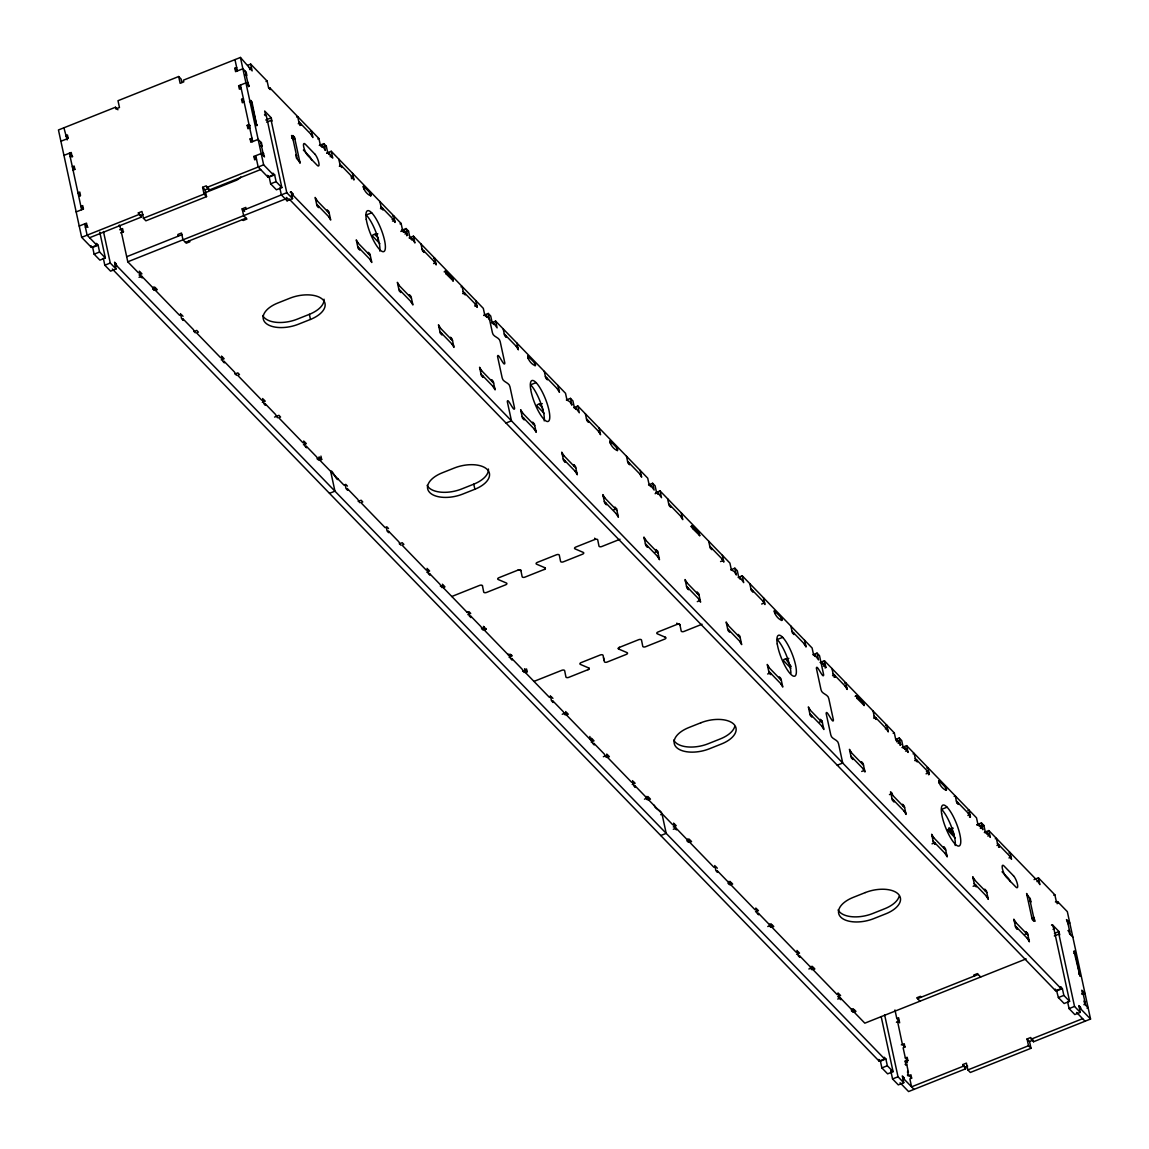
<?xml version="1.0" encoding="UTF-8"?>
<svg xmlns="http://www.w3.org/2000/svg" width="1149" height="1149" viewBox="0 0 1149 1149"><rect width="100%" height="100%" fill="white"/><g stroke="black" fill="none" stroke-linecap="round" stroke-linejoin="round"><path stroke-width="1.5" d="M181.858 82.469L181.125 79.08L178.669 76.538L118.002 100.71L119.467 107.489L115.834 108.94L115.475 107.245L58.455 129.966L81.665 237.34L91.389 247.394L96.846 245.211L96.487 243.516L95.568 243.875M247.782 65.263L250.697 64.114L252.162 70.893L240.428 57.45L183.409 80.171L183.768 81.866L180.134 83.317L178.669 76.538M245.154 75.058L246.891 75.547L246.159 72.143L242.87 68.753L235.588 71.655L234.856 68.265L236.68 67.532M60.897 141.27L68.179 138.368L67.446 134.979L65.622 135.697L68.093 138.239M249.232 67.863L250.152 67.504M249.606 69.558L250.511 69.199M63.942 155.388L71.224 152.487L71.956 155.876L70.146 156.609M241.189 88.444L239.38 89.177L238.647 85.787L245.915 82.886L249.204 86.276L248.299 86.635M71.784 156.982L72.689 156.609L69.414 153.219L81.622 209.736M266.037 81.522L267.128 81.091L268.593 87.87L270.245 89.565L269.871 87.87L268.967 88.243M244.134 102.017L242.31 102.735L241.577 99.345L243.401 98.627M73.076 170.167L74.886 169.449L74.154 166.059L72.344 166.777L74.8 169.334M249.462 101.658L250.827 101.112L252.048 102.39L256.802 125.772L250.812 100.394L252.048 102.39M264.485 114.785L266.223 115.259L281.864 187.603L276.406 189.786L270.647 183.84L269.182 177.061L267.545 175.352L267.904 177.061L273.361 174.878L273.002 173.183L274.64 174.878L276.105 181.657L281.864 187.603M265.318 115.632L266.223 115.259M249.75 128.013L247.925 128.731L247.193 125.342L249.017 124.623L249.936 125.571M265.778 119.999L271.25 117.816L271.983 121.205L271.15 120.358L266.611 122.167M78.692 196.163L80.516 195.445L79.784 192.055L77.96 192.773L80.085 195.962M296.6 117.04L297.692 116.609L299.157 123.388L300.794 125.083L299.889 125.442M261.254 146.555L262.159 146.182L261.426 142.792L258.137 139.402L250.855 142.304L250.123 138.914L251.947 138.182M76.164 211.904L83.446 209.003L82.714 205.614L80.89 206.346L83.36 208.888M298.237 123.747L299.157 123.388M299.516 123.747L300.435 123.388L300.794 125.083M260.521 143.151L261.426 142.792M260.435 145.693L262.159 146.182M291.76 138.311L294.489 137.219L300.104 163.215L298.094 159.826M310.302 131.187L311.393 130.756L312.858 137.535L310.848 134.146M79.224 226.037L86.505 223.136L87.238 226.525L85.414 227.258M256.471 159.093L254.647 159.826L253.915 156.422L261.196 153.535L264.485 156.925L262.934 152.688M262.834 153.894L263.753 153.535M317.828 138.972L318.919 138.541L320.384 145.32L322.036 147.015L321.663 145.32L320.758 145.693M89.593 237.714L141.155 217.175L138.325 212.924L141.959 211.473L143.424 218.253L145.894 220.809L206.547 196.637L205.082 189.858L202.612 187.301L206.26 185.851L209.089 190.102L260.651 169.549M81.665 237.34L138.684 214.619M206.619 187.546L263.638 164.838L273.361 174.878M138.325 212.924L140.781 215.466L143.208 214.504M205.082 189.858L208.716 188.407L209.089 190.102M319.307 145.449L323.86 143.639L326.316 146.182L327.781 152.961L329.433 154.655L329.059 152.961L328.154 153.334M204.881 192.831L236.033 180.422A10.284 8.359 -44.1 0 0 240.773 177.018M143.424 218.253L204.077 194.095L206.547 196.637M322.395 147.388L323.314 147.029L325.325 150.418L323.86 143.639M325.411 146.541L326.316 146.182M119.668 229.743L122.57 228.579L123.316 231.969M120.674 232.874L123.589 231.71M326.89 153.018L331.257 151.28L401.116 223.452L402.581 230.231L404.233 231.926L403.313 232.299M326.876 153.32L327.781 152.961M105.349 257.936L99.59 252.004L98.125 245.211L92.667 247.394L94.132 254.173L99.891 260.119L105.349 257.936L99.762 232.112M269.182 177.061L274.64 174.878M330.165 156.724L331.07 156.365L332.722 158.059L331.257 151.28M94.132 254.173L99.59 252.004M270.647 183.84L276.105 181.657M339.343 166.203L340.248 165.844L341.899 167.539L341.526 165.844L340.621 166.203M242.468 219.631L243.286 220.479L246.934 219.028L243.645 215.639L242.166 208.859L245.814 207.409L246.173 209.104M104.818 265.218L110.275 263.035L116.035 268.981L110.577 271.15L104.818 265.218L103.338 258.324M126.677 256.715L181.887 234.726M242.54 210.554L286.79 192.702L292.55 198.648L287.092 200.816L281.333 194.87L279.853 187.991M290.18 192.228L291.085 191.869L292.722 193.563L293.096 195.258L1061.101 988.614L1055.644 990.783L288.873 198.72M115.302 264.256L116.207 263.897L116.58 265.591L884.586 1058.947L879.129 1061.13L112.358 269.053M291.817 193.922L292.722 193.563M114.756 266.324L116.58 265.591M291.272 195.976L293.096 195.258M121.492 232.701L127.783 261.8L287.48 198.174M185.449 242.353L246.101 218.181M351.034 176.96L351.939 176.601L353.949 179.991L352.484 173.212M351.393 178.655L352.312 178.296M139.015 274.97L141.93 273.821L140.293 272.112L138.469 272.844L127.783 261.8M139.029 277.326L141.758 276.234L152.171 286.991L154.181 290.381L153.449 286.991M152.716 289.131L155.632 287.968L157.269 289.663L155.46 290.395L154.727 287.006M380.448 208.658L381.353 208.299L382.99 209.994L382.631 208.299L381.712 208.658M371.687 212.795L366.229 214.978A21.989 5.774 68.3 0 1 376.14 232.687A21.989 5.774 68.3 0 1 379.816 251.085M392.498 216.098L393.59 215.667L395.055 222.446L393.044 219.057L392.125 219.416M392.498 221.111L393.403 220.752M400.024 223.883L401.116 223.452M401.504 230.36L406.057 228.55L408.513 231.093L409.978 237.872L411.629 239.581L411.256 237.872L410.351 238.245M401.676 230.59L402.581 230.231M400.829 231.452L403.859 230.231L407.522 235.33L406.602 235.689M404.592 232.299L405.511 231.94M407.608 231.452L408.513 231.093M404.965 233.994L405.87 233.635M409.087 237.929L413.453 236.191L483.312 308.363L484.777 315.142L486.429 316.837L486.056 315.142L485.151 315.515M411.988 239.94L412.908 239.581L414.918 242.97L413.453 236.191M193.822 331.587L196.738 330.424L198.375 332.118L196.551 332.851L220.665 357.756L222.489 357.023L224.127 358.732L221.226 359.881M422.818 251.114L423.722 250.755L424.096 252.45L422.444 250.755L420.979 243.976M433.59 258.554L434.681 258.123L436.146 264.902L434.135 261.512M433.59 263.566L434.509 263.207M324.032 299.2A25.379 13.185 -12.2 0 1 309.383 314.323L297.246 319.163A25.379 13.185 -12.2 0 1 262.733 315.53M310.474 319.422L298.352 324.248A25.379 13.185 -12.2 0 1 265.333 322.697A25.379 13.185 -12.2 0 1 277.799 303.02L289.936 298.194A25.379 13.185 -12.2 0 1 322.955 299.745A25.379 13.185 -12.2 0 1 310.474 319.422L309.383 314.323M444.146 271.825L445.51 271.279L452.361 278.36L453.266 280.974L446.056 273.821L445.295 271.135L446.056 273.821M234.913 374.043L237.829 372.879L239.48 374.574L237.656 375.306L261.771 400.211L263.581 399.479L265.232 401.188L262.317 402.337M460.993 286.862L462.085 286.431L463.55 293.21L465.187 294.905L464.828 293.21L463.923 293.57M462.645 293.57L463.55 293.21M474.695 306.022L475.6 305.663L477.252 307.358L475.787 300.578M484.16 315.085L488.253 313.462L490.709 316.004L492.189 322.783L493.826 324.492L493.452 322.783L497.115 327.882L495.65 321.102L491.557 322.725M483.873 315.501L484.777 315.142M486.803 317.21L487.707 316.851L489.718 320.241M274.568 417.073L278.934 415.335L280.571 417.03L278.747 417.762L302.862 442.667L304.686 441.934L306.323 443.643L303.422 444.792M317.11 458.954L320.025 457.79L321.677 459.485L319.853 460.218L319.12 456.828M536.08 382.617L530.623 384.8A21.989 5.774 68.3 0 1 540.533 402.509A21.989 5.774 68.3 0 1 544.224 420.907M329.49 493.352L334.948 491.169L330.797 471.98C331.056 466.81 337.835 483.758 338.079 478.587M506.005 423.019L511.463 420.836L507.312 401.647C507.556 396.477 514.35 413.425 514.594 408.254L509.969 386.825C509.352 382.33 502.788 382.358 502.17 377.863L497.546 356.434C497.79 351.264 504.569 368.211 504.828 363.041L500.188 341.612C499.571 337.117 493.007 337.145 492.404 332.65L488.253 313.462M566.356 399.996L570.45 398.373L572.92 400.915L574.385 407.694L576.022 409.403L575.663 407.708L579.311 412.793L577.846 406.014L573.753 407.636M358.215 501.409L361.131 500.246L362.768 501.941L360.958 502.673L385.059 527.578L386.883 526.845L388.52 528.554M488.426 469.022A25.379 13.185 -12.2 0 1 473.776 484.16L461.639 488.986A25.379 13.185 -12.2 0 1 427.126 485.352M474.882 489.244L462.745 494.07A25.379 13.185 -12.2 0 1 429.726 492.519A25.379 13.185 -12.2 0 1 442.193 472.842L454.329 468.016A25.379 13.185 -12.2 0 1 487.348 469.568A25.379 13.185 -12.2 0 1 474.882 489.244L473.776 484.16M399.321 543.865L402.222 542.701L403.873 544.396L402.049 545.129L426.164 570.033L427.988 569.301L429.625 571.01L426.71 572.159M648.553 484.907L652.646 483.284L655.117 485.826L656.582 492.605L658.219 494.314L657.86 492.619L655.131 493.697M655.95 492.548L660.043 490.925L729.917 563.096L731.382 569.875L734.297 571.584L736.308 574.974L734.843 568.195L730.75 569.818M613.825 509.854L616.553 508.763L618.392 517.237L616.381 513.847M440.412 586.32L443.327 585.157L444.965 586.852L443.155 587.584L442.422 584.195M520.928 570.622A2.025 1.048 -12.2 0 0 518.113 570.062L498.853 577.732A2.025 1.048 -12.2 0 0 498.393 579.599L506.206 582.931A2.025 1.048 -12.2 0 1 505.718 584.798L486.501 592.453A2.025 1.048 -12.2 0 1 483.672 591.893L482.479 585.933M620.015 539.254L601.774 546.522A2.025 1.048 -12.2 0 1 598.959 545.962L597.753 540.001A2.025 1.048 -12.2 0 0 594.967 539.441L575.706 547.096A2.025 1.048 -12.2 0 0 575.247 548.963L583.06 552.31A2.025 1.048 -12.2 0 1 582.572 554.177L563.355 561.832A2.025 1.048 -12.2 0 1 560.554 561.272L559.333 555.312A2.025 1.048 -12.2 0 0 556.533 554.752L537.287 562.407A2.025 1.048 -12.2 0 0 536.813 564.288L544.64 567.62A2.025 1.048 -12.2 0 1 544.166 569.487L524.921 577.143A2.025 1.048 -12.2 0 1 522.12 576.583L520.899 570.622A2.025 1.048 -12.2 0 0 518.084 570.062M451.801 596.475L467.255 612.474L469.079 611.756L470.717 613.451L467.801 614.614M690.736 526.558L692.1 526.012L698.951 533.093L699.856 535.707L692.646 528.554L691.899 525.869L692.646 528.554M654.916 552.31L657.659 551.218L659.483 559.692L657.472 556.303M481.503 628.762L484.418 627.598L486.056 629.307L484.246 630.025L483.442 626.349M720.567 561.559L723.482 560.396L709.78 546.249M484.246 630.025L508.346 654.93L510.17 654.212L511.822 655.907L508.906 657.07M738.146 577.459L742.24 575.836L812.113 648.007L813.578 654.786L815.216 656.496L814.856 654.801L818.505 659.885L817.04 653.106L812.946 654.729M522.608 671.217L525.51 670.054L527.161 671.763L525.337 672.481L524.547 668.804M697.299 601.616L700.215 600.453L686.513 586.292M533.969 681.4L561.875 670.284A2.025 1.048 -12.2 0 1 564.69 670.844L565.883 676.818A2.025 1.048 -12.2 0 0 568.698 677.379L587.929 669.695A2.025 1.048 -12.2 0 0 588.403 667.828L580.604 664.495A2.025 1.048 -12.2 0 1 581.064 662.628L600.295 654.973A2.025 1.048 -12.2 0 1 603.11 655.548L604.317 661.508A2.025 1.048 -12.2 0 0 607.132 662.054L626.363 654.384A2.025 1.048 -12.2 0 0 626.823 652.517L619.024 649.185A2.025 1.048 -12.2 0 1 619.498 647.332L638.729 639.663A2.025 1.048 -12.2 0 1 641.544 640.237L642.736 646.198A2.025 1.048 -12.2 0 0 645.566 646.743L664.783 639.074A2.025 1.048 -12.2 0 0 665.257 637.207M702.039 624.237L683.985 631.447A2.025 1.048 -12.2 0 1 681.17 630.887L679.964 624.912A2.025 1.048 -12.2 0 0 677.149 624.352L657.917 632.022A2.025 1.048 -12.2 0 0 657.458 633.875L665.257 637.221M761.658 604.015L764.573 602.852L750.871 588.705M562.249 714.261L566.615 712.524L568.267 714.218L566.443 714.951L565.71 711.561M782.67 637.35L777.212 639.533A21.989 5.774 68.3 0 1 790.929 673.213M566.443 714.951L590.557 739.855L592.381 739.123L594.019 740.832L591.103 741.981M767.633 674.003L770.361 672.912L770.72 674.607L769.083 672.912L767.245 664.438L769.256 667.828M820.07 662.485L824.436 660.747L894.31 732.918L895.775 739.697L897.412 741.407L896.507 741.766M821.348 662.801L822.253 662.442L823.89 664.136L825.901 667.526L824.996 667.885M821.707 664.495L822.612 664.136L822.253 662.442M822.986 664.495L823.89 664.136M823.345 666.19L824.264 665.831M603.354 756.717L607.72 754.979L609.372 756.674L607.548 757.406L606.816 754.017M832.537 675.669L833.442 675.31L835.079 677.005L834.174 677.379M833.815 675.669L834.72 675.31L835.079 677.005M844.587 683.109L845.678 682.678L847.143 689.457L845.133 686.068M632.209 784.437L635.124 783.288L633.472 781.579L631.663 782.311L607.548 757.406M855.129 696.38L856.493 695.834L863.344 702.915L864.249 705.529L857.053 698.377L856.292 695.691L857.053 698.377M819.323 722.132L822.052 721.041L823.876 729.514L821.865 726.125M644.46 799.173L648.826 797.435L650.463 799.13L648.639 799.862L647.907 796.472M873.628 718.125L874.533 717.766L876.184 719.461L875.811 717.766L874.906 718.139M660.689 814.713L662.054 814.181C661.451 809.686 654.887 809.7 654.269 805.219M885.678 725.579L886.769 725.134L888.234 731.913L886.224 728.523L885.319 728.883M893.218 733.349L894.31 732.918M673.314 826.907L676.215 825.743L674.578 824.034L672.754 824.767L648.639 799.862M895.904 739.338L899.236 738.017L901.706 740.559L903.171 747.338L904.809 749.047L904.45 747.353L903.545 747.712M896.148 740.071L897.053 739.712L898.69 741.407L900.701 744.796L899.796 745.155M673.314 829.248L676.043 828.156L686.456 838.914L688.466 842.318L687.734 838.928M660.747 835.538L666.205 833.37L662.054 814.181M837.262 765.205L842.72 763.037L838.569 743.834C837.966 739.353 831.402 739.367 830.784 734.886L826.145 713.457C826.404 708.287 833.183 725.22 833.427 720.05L828.802 698.621C828.185 694.14 821.621 694.154 821.004 689.673L816.379 668.23C816.623 663.074 823.416 680.007 823.661 674.836L819.51 655.648L817.04 653.106M897.786 741.766L898.69 741.407M898.159 743.46L899.064 743.101M902.267 747.396L906.633 745.658L976.506 817.829L977.971 824.609L979.609 826.318L979.25 824.623L978.345 824.982M902.267 747.712L903.171 747.338M905.182 749.407L906.087 749.047L908.098 752.437L906.633 745.658M905.556 751.101L906.46 750.742M687.001 841.054L689.917 839.89L691.569 841.585L689.745 842.318L689.012 838.928M861.707 771.439L864.608 770.275L850.921 756.128M913.082 753.873L914.173 753.442L915.638 760.221L917.275 761.916L916.916 760.221L916.012 760.595M914.733 760.581L915.638 760.221M926.783 768.035L927.875 767.589L929.34 774.369L928.435 774.742M926.424 771.338L927.329 770.979L929.34 774.369M926.783 773.033L927.688 772.674M926.065 773.837L928.966 772.674L915.265 758.527M889.455 794.591L892.184 793.499L892.558 795.194M728.107 883.509L731.023 882.346L732.66 884.041L730.836 884.773L730.103 881.384M954.173 796.329L955.264 795.898L956.744 802.677L958.381 804.372L958.022 802.677L957.103 803.05M947.063 807.173L941.606 809.356A21.989 5.774 68.3 0 1 951.53 827.065A21.989 5.774 68.3 0 1 955.207 845.477M967.875 810.49L968.966 810.045L970.431 816.824L969.526 817.198M967.889 815.488L968.794 815.129L970.431 816.824M755.511 911.818L758.412 910.654L756.774 908.96L754.95 909.678L730.836 884.773M976.894 824.738L981.433 822.928L983.903 825.47L985.368 832.249L987.02 833.959L986.646 832.264L985.741 832.623M977.067 824.982L977.971 824.609M932.026 843.826L934.755 842.734L935.128 844.429L933.476 842.734L931.652 834.26L933.663 837.65M979.982 826.677L980.887 826.318L982.898 829.707L981.433 822.928M982.998 825.844L983.903 825.47M980.356 828.372L981.26 828.012M984.463 832.307L988.829 830.569L1037.877 881.226L1039.888 884.629L1038.423 877.85L1034.057 879.588M984.463 832.623L985.368 832.249M987.379 834.318L988.298 833.959L990.294 837.348L988.829 830.569M987.752 836.012L988.657 835.653M767.747 926.539L772.114 924.801L773.765 926.496L771.941 927.229L771.209 923.839M995.278 838.784L996.37 838.353L997.835 845.133L999.486 846.827L998.567 847.201M996.93 845.492L997.835 845.133M998.208 845.506L999.113 845.133L999.486 846.827M1008.98 852.946L1010.072 852.501L1011.537 859.28L1009.526 855.89M1008.98 857.944L1009.899 857.585M796.602 954.273L799.517 953.11L797.866 951.415L796.056 952.133L771.941 927.229M973.131 886.281L975.86 885.19L976.219 886.884L974.582 885.19L972.743 876.716L974.754 880.105M808.853 968.995L813.219 967.257L814.856 968.952L813.047 969.684L812.3 966.295M1036.973 881.599L1037.877 881.226M1053.777 895.258L1054.868 894.827L1056.333 901.606L1057.97 903.301L1057.066 903.674M1055.414 901.965L1056.333 901.606M1056.692 901.979L1057.611 901.606L1067.335 911.66L1090.545 1019.034L1033.525 1041.755L1030.696 1037.518L1027.062 1038.969L1028.527 1045.748L1030.998 1048.29L970.331 1072.462L967.875 1069.92L966.395 1063.141L962.761 1064.592L965.591 1068.829L908.572 1091.55L900.069 1082.76M837.707 996.729L840.608 995.565L838.971 993.871L837.147 994.589L813.047 969.684M837.707 999.07L840.436 997.993L850.849 1008.736L852.86 1012.14L852.127 1008.75M1024.807 934.41L1027.536 933.318L1029.375 941.807L1027.364 938.403M1051.493 925.117L1052.398 924.758L1058.976 931.552L1059.708 934.941L1058.89 934.094L1054.337 935.904M1053.044 929.369L1053.949 928.995L1069.59 1001.339L1064.132 1003.522L1058.387 997.576L1056.505 990.366M1068.685 923.394L1069.776 922.963L1066.487 919.559L1068.039 923.81M851.409 1010.876L854.31 1009.712L855.962 1011.407L854.138 1012.14L853.405 1008.75M1054.423 933.361L1058.976 931.552M1067.895 930.661L1069.633 931.15L1068.728 931.509M917.563 998.639L978.216 974.467M1026.143 958.898L864.824 1023.17L854.138 1012.14M894.956 1009.971L896.78 1018.445L898.604 1017.712L899.653 1022.84M896.421 1022.265L899.337 1021.102M1073.898 953.311C1076.771 954.115 1073.87 949.189 1074.028 951.501L1080.017 976.162L1075.263 952.78L1074.028 951.501M901.319 1044.872L904.22 1043.709L904.952 1047.112L903.143 1047.831L905.34 1057.999L907.811 1060.556M1059.823 987.278L1060.728 986.919L1062.38 988.614L1063.845 995.393L1069.59 1001.339M880.407 1061.13L885.865 1058.947L887.33 1065.726L893.075 1071.672L887.617 1073.855L881.872 1067.909L880.407 1061.13L878.755 1059.435M1056.922 990.797L1062.38 988.614M905.34 1057.999L907.164 1057.281L907.897 1060.671L904.981 1061.834M881.872 1067.909L887.33 1065.726M1058.387 997.576L1063.845 995.393M905.067 1064.304L906.805 1064.793L908.399 1072.132L907.48 1072.491M1081.582 993.971L1083.32 994.445M1083.967 994.043L1085.058 993.612L1081.769 990.208L1082.502 993.598M905.9 1065.152L906.805 1064.793M892.558 1078.954L898.015 1076.771L903.76 1082.717L898.303 1084.886L892.558 1078.954L890.777 1070.724M1069.073 1008.607L1074.53 1006.438L1080.275 1012.384L1074.818 1014.553L1069.073 1008.607L1067.651 1002.043M907.394 1075.033L908.299 1074.674L911.588 1078.078M1083.909 1004.7L1084.814 1004.341L1088.103 1007.73L1087.011 1008.176M903.028 1077.992L903.947 1077.633L904.306 1079.328L914.029 1089.381M908.04 1075.952L910.942 1074.803L911.674 1078.193L909.864 1078.911L911.574 1086.825L963.135 1066.286M1079.543 1007.659L1080.462 1007.3L1080.821 1008.994L1090.545 1019.034M903.401 1079.687L904.306 1079.328M1079.916 1009.353L1080.821 1008.994M1031.07 1039.213L1082.631 1018.675M962.761 1064.592L965.232 1067.134L967.659 1066.171M1027.062 1038.969L1029.533 1041.511L1031.946 1040.549M967.875 1069.92L1028.527 1045.748M377.849 233.822L374.416 234.382A2.025 1.048 -12.2 0 0 372.621 236.177L379.888 243.674M542.256 403.644L538.809 404.204A2.025 1.048 -12.2 0 0 537.028 405.999L544.281 413.496M788.846 658.377L785.399 658.937A2.025 1.048 -12.2 0 0 783.618 660.732L790.871 668.23M953.239 828.199L949.806 828.759A2.025 1.048 -12.2 0 0 948.011 830.555L955.264 838.052M363.314 186.368C364.492 195.933 380.376 201.19 363.314 186.368L363.86 188.91M527.707 356.19C528.899 365.755 544.77 371.012 527.707 356.19L528.253 358.732M609.904 441.101C611.096 450.667 626.966 455.923 609.904 441.101L610.449 443.643M774.297 610.923C775.489 620.489 791.359 625.745 774.297 610.923L774.857 613.465M938.69 780.745C940.141 790.627 955.623 795.41 938.69 780.745L939.25 783.288M250.697 64.114L267.128 81.091M1038.423 877.85L1054.868 894.827M269.871 87.87L318.919 138.541M495.65 321.102L565.509 393.274L566.988 400.053L569.904 401.762L571.915 405.152L570.45 398.373M577.846 406.014L647.72 478.185L649.185 484.964L650.822 486.673L650.463 484.964L654.111 490.063L652.646 483.284M734.843 568.195L737.313 570.737L738.778 577.516L740.416 579.225L740.057 577.53L743.705 582.615L742.24 575.836M298.783 121.693L312.485 135.841M321.663 145.32L323.314 147.029M329.059 152.961L331.07 156.365M339.889 164.149L353.59 178.296M380.98 206.605L394.682 220.752M411.256 237.872L412.908 239.581M422.085 249.06L435.787 263.207M463.176 291.516L476.878 305.663M486.056 315.142L487.707 316.851M504.282 333.971L517.984 348.118M545.387 376.427L559.075 390.574M586.478 418.882L600.18 433.029M627.584 461.338L641.286 475.485M657.86 492.619L661.508 497.704L660.043 490.925M668.675 503.793L682.377 517.94M791.977 631.16L805.679 645.307M833.068 673.616L846.77 687.763M874.174 716.071L887.875 730.218M904.45 747.353L906.087 749.047M956.37 800.982L970.072 815.129M979.25 824.623L980.887 826.318M986.646 832.264L988.298 833.959M997.476 843.438L1011.163 857.585M820.975 662.427L822.612 664.136M234.856 68.265L237.326 70.807M247.653 82.039L249.204 86.276M1072.836 937.096L1069.547 933.692L1068.814 930.302M294.489 137.219L292.837 135.525L293.21 137.219M294.848 138.914L291.559 135.51L293.11 139.761M1026.962 895.186L1030.251 898.59L1030.983 901.979L1030.165 901.132M303.379 150.045L309.368 156.235A6.765 1.781 68.3 0 1 311.666 159.898M1002.057 871.804L1008.061 877.994A6.765 1.781 68.3 0 1 1010.344 881.642M271.25 117.816L264.672 111.022L265.405 114.412M238.647 85.787L241.103 88.329M1053.949 928.995L1052.398 924.758M374.689 234.353L377.849 237.628L378.409 240.17M539.082 404.175L542.256 407.45L542.802 409.992M785.686 658.908L791.216 666.607M949.017 827.653L953.239 832.005L953.785 834.547M296.543 155.575L295.71 154.727L296.456 158.117L299.731 161.521M948.514 829.104L954.158 834.921M1033.583 916.959L1035.134 921.196L1031.845 917.792M241.577 99.345L244.048 101.888M255.71 123.719L256.945 124.997M1078.925 974.108L1080.146 975.386M247.193 125.342L249.663 127.898M616.553 508.763L614.916 507.068L615.275 508.763M657.659 551.218L656.007 549.524L656.381 551.218M822.052 721.041L820.4 719.346L820.774 721.041M892.184 793.499L890.547 791.805L892.385 800.279L894.023 801.973L893.663 800.279M1027.536 933.318L1025.899 931.624L1026.272 933.318M315.53 199.122L329.232 213.269M356.621 241.577L370.323 255.724M397.726 284.033L411.428 298.18M438.817 326.488L452.519 340.635M479.923 368.944L493.625 383.091M521.028 411.399L534.716 425.547M562.12 453.855L575.821 468.002M603.225 496.311L616.927 510.458M644.316 538.752L658.004 552.913M685.407 581.207L699.109 595.369M726.513 623.677L740.215 637.824M767.618 666.133L781.32 680.28M808.709 708.588L822.411 722.735M849.815 751.044L863.517 765.191M890.92 793.499L904.608 807.646M932.011 835.955L945.713 850.102M973.117 878.411L986.804 892.558M1014.208 920.866L1027.91 935.013M316.621 204.206L330.323 218.353M357.727 246.662L371.429 260.809M398.832 289.117L412.52 303.264M439.923 331.573L453.625 345.72M481.029 374.028L494.716 388.175M522.12 416.484L535.822 430.631M563.225 458.939L576.927 473.086M604.317 501.395L618.018 515.542M645.408 543.836L659.109 557.997M727.619 628.762L741.32 642.909M768.71 671.217L782.412 685.364M809.815 713.673L823.517 727.82M892.012 798.584L905.714 812.731M933.117 841.039L946.805 855.186M974.208 883.495L987.91 897.656M1015.314 925.95L1029.016 940.112M250.123 138.914L252.593 141.456M1084.915 1001.799L1084.082 1000.951L1084.814 1004.341M1080.462 1007.3L1078.81 1005.605L1080.275 1012.384M253.915 156.422L256.385 158.979M267.904 177.061L258.18 167.007L255.739 155.704M1076.584 1012.427L1085.087 1021.217M242.166 208.859L244.636 211.402M980.686 977.009L977.397 973.62L973.749 975.07L974.582 975.918M115.475 107.245L117.93 109.787M189.082 240.902L189.915 241.75L186.267 243.2L182.978 239.811L181.513 233.032L177.88 234.482L178.239 236.177M921.196 997.188L920.378 996.341L916.73 997.792L920.019 1001.181M67.173 139.934L63.913 127.783M896.78 1018.445L899.25 1020.987M120.027 225.908L119.209 225.06L121.952 231.854M77.945 192.702L79.18 193.98M903.617 1045.633L904.866 1046.983L902.41 1044.441L897.498 1021.116L898.374 1022.021M907.437 1062.811L905.254 1060.541L905.986 1063.931M183.036 316.277L181.384 314.567L179.574 315.3L155.46 290.395M347.429 486.099L345.777 484.39L343.968 485.122L319.853 460.218M552.928 698.377L551.276 696.667L549.452 697.4L525.337 672.481M717.321 868.199L715.669 866.504L713.859 867.222L689.745 842.318M443.155 587.584L451.787 596.489L479.679 585.372A2.025 1.048 -12.2 0 1 482.494 585.933M195.273 332.837L193.262 329.447L182.849 318.69L183.222 320.384L181.585 318.69L180.479 313.605M236.378 375.292L234.367 371.903L223.954 361.145L224.328 362.84L222.676 361.145L221.585 356.061M277.469 417.748L275.458 414.358L265.06 403.601L265.419 405.295L263.782 403.601L262.676 398.516M318.575 460.203L316.564 456.814L306.151 446.056L306.524 447.751L304.873 446.056L303.781 440.972M359.68 502.659L357.669 499.269L347.257 488.512L347.616 490.206L345.978 488.512L345.246 485.122M400.771 545.129L398.76 541.725L388.348 530.967L388.721 532.662L387.069 530.967L386.337 527.578M441.877 587.584L439.866 584.18L429.453 573.423L429.812 575.118L428.175 573.423L427.069 568.338M482.968 630.04L480.957 626.636L470.544 615.878L470.918 617.573L469.266 615.878L468.533 612.489M524.073 672.495L522.063 669.091L511.65 658.334L512.009 660.029L510.371 658.334L509.639 654.944M565.164 714.951L563.154 711.547L552.741 700.789L553.114 702.484L551.463 700.789L550.371 695.705M606.27 757.406L604.259 754.003L593.846 743.245L594.205 744.94L592.568 743.245L591.462 738.161M908.399 1072.132L907.566 1071.285L908.299 1074.674M87.97 227.258L84.681 223.868L87.123 235.172L96.846 245.211M96.487 243.516L98.125 245.211M116.207 263.897L114.57 262.202L116.035 268.981M885.865 1058.947L884.213 1057.252L884.586 1058.947M903.947 1077.633L902.295 1075.938L903.76 1082.717M249.017 124.623L250.252 125.887M1067.306 920.421L1070.365 934.539M1082.588 991.056L1085.647 1005.188M1057.611 901.606L1057.97 903.301M1058.89 934.094L1074.53 1006.438M1060.728 986.919L1061.101 988.614M1055.27 989.088L1055.644 990.783M1029.432 897.742L1034.315 920.349M1028.599 896.895L1026.588 893.491L1032.219 919.487L1033.856 921.196L1033.497 919.502M1015.86 922.561L1013.849 919.171L1015.673 927.645L1017.325 929.34L1016.951 927.645M1033.166 1040.06L1033.525 1041.755M1029.533 1041.511L1030.998 1048.29M968.42 813.435L968.794 815.129M985.167 890.863L984.794 889.168L986.445 890.863L988.284 899.351L986.273 895.947M945.541 787.826L946.101 790.368M944.061 848.407L943.702 846.712L945.34 848.407L947.178 856.895L945.167 853.492M899.236 738.017L900.701 744.796M897.053 739.712L897.412 741.407M965.232 1067.134L965.591 1068.829M902.97 805.952L902.597 804.257L904.249 805.952L906.073 814.44L904.062 811.036M873.068 710.987L874.533 717.766M863.344 702.915L863.904 705.457M861.865 763.496L861.506 761.801L863.143 763.496L864.982 771.984L862.971 768.58M851.452 752.739L849.441 749.349L851.28 757.823L852.931 759.518L852.558 757.823M831.977 668.531L833.442 675.31M824.436 660.747L825.901 667.526M804.573 640.223L806.038 647.002L804.027 643.612M884.601 1014.768L898.015 1076.771M881.168 1016.563L893.075 1071.672M793.614 632.855L793.988 634.55L792.336 632.855L790.871 626.076M810.361 710.283L808.35 706.894L810.189 715.367L811.826 717.062L811.453 715.367M878.841 1059.852L879.129 1061.13M781.148 618.004L781.693 620.546M763.482 597.767L764.947 604.546L762.936 601.157M779.668 678.585L779.309 676.89L780.947 678.585L782.785 687.059L780.774 683.669M752.523 590.399L752.882 592.094L751.245 590.399L749.78 583.62M840.436 997.993L840.809 999.687L839.158 997.978L838.066 992.894M722.376 555.312L723.841 562.091L721.831 558.701M811.036 966.295L811.769 969.684L809.758 966.28L799.345 955.537L799.704 957.232L798.067 955.523L796.961 950.438M738.577 636.129L738.204 634.435L739.855 636.129L741.679 644.603L739.669 641.214M711.418 547.944L711.791 549.639L710.139 547.944L708.674 541.165M728.164 625.372L726.154 621.982L727.978 630.456L729.629 632.151L729.256 630.456M698.951 533.093L699.497 535.635M681.271 512.856L682.75 519.635L680.739 516.246M769.931 923.839L770.663 927.229L768.652 923.825L758.239 913.067L758.613 914.776L756.961 913.067L755.87 907.983M697.472 593.674L697.113 591.979L698.75 593.674L700.588 602.148L698.578 598.758M670.327 505.488L670.686 507.183L669.048 505.488L667.583 498.709M687.059 582.916L685.048 579.527L686.887 588.001L688.524 589.696L688.165 588.001M676.876 623.088L677.149 624.367A2.025 1.048 -12.2 0 1 679.964 624.927M640.18 470.401L641.645 477.18L639.634 473.79M728.825 881.384L729.572 884.773L727.561 881.369L717.148 870.612L717.507 872.321L715.87 870.612L714.764 865.527M629.221 463.033L629.595 464.727L627.943 463.033L626.478 456.254M645.968 540.461L643.957 537.071L645.781 545.545L647.433 547.24L647.059 545.545M616.754 448.182L617.3 450.724M599.074 427.945L600.539 434.724L598.528 431.335M588.13 420.577L588.489 422.272L586.852 420.577L585.387 413.798M604.862 498.005L602.852 494.616L604.69 503.09L606.327 504.784L605.968 503.09M676.043 828.156L676.416 829.865L674.765 828.156L673.673 823.072M594.679 538.177L594.967 539.441M557.983 385.489L559.448 392.269L557.437 388.879M646.628 796.458L647.361 799.862L645.35 796.458L634.952 785.701L635.311 787.395L633.673 785.701L632.568 780.616M574.184 466.307L573.811 464.613L575.448 466.307L577.286 474.781L575.276 471.392M547.025 378.122L547.398 379.816L545.746 378.122L544.281 371.342M563.771 455.55L561.76 452.16L563.584 460.634L565.236 462.329L564.863 460.634M603.484 657.688L604.029 660.23M534.558 363.271L535.104 365.813M516.878 343.034L518.343 349.813L516.332 346.423M533.079 423.852L532.705 422.157L534.357 423.852L536.195 432.326L534.184 428.936M505.919 335.666L506.292 337.361L504.655 335.666L503.176 328.887M522.666 413.094L520.655 409.705L522.493 418.179L524.131 419.873L523.772 418.179M589.825 736.466L590.557 739.855M475.241 303.968L475.6 305.663M491.973 381.396L491.614 379.701L493.251 381.396L495.09 389.87L493.079 386.481M481.56 370.639L479.564 367.249L481.388 375.723L483.04 377.418L482.666 375.723M452.361 278.36L452.907 280.902M526.544 668.933L527.161 671.763M525.337 669.206L525.51 670.054M450.882 338.941L450.509 337.246L452.16 338.941L453.984 347.415L451.974 344.025M511.635 655.059L511.822 655.907M440.469 328.183L438.458 324.794L440.297 333.267L441.934 334.962L441.575 333.267M508.174 654.083L508.346 654.93M406.057 228.55L407.522 235.33M403.859 230.231L404.233 231.926M485.883 628.46L486.056 629.307M484.232 626.751L484.418 627.598M409.776 296.485L409.417 294.79L411.055 296.485L412.893 304.959L410.882 301.569M399.364 285.728L397.353 282.338L399.191 290.812L400.829 292.507L400.47 290.812M379.888 201.52L381.353 208.299M467.068 611.627L467.255 612.474M370.165 193.449L370.71 195.991M368.685 254.03L368.312 252.335L369.964 254.03L371.788 262.503L369.777 259.114M358.273 243.272L356.262 239.882L358.086 248.356L359.738 250.051L359.364 248.356M338.783 159.065L340.248 165.844M327.58 211.574L327.221 209.879L328.858 211.574L330.697 220.048L328.686 216.658M317.167 200.816L315.156 197.427L316.995 205.901L318.632 207.596L318.273 205.901M292.377 136.358L297.275 158.964M291.085 191.869L292.55 198.648M271.15 120.358L286.79 192.702M286.36 197.427L287.092 200.816M245.326 71.295L248.385 85.428M260.608 141.945L263.667 156.077M240.428 57.45L263.638 164.838M320.944 456.096L321.677 459.485M234.97 59.619L237.412 70.922M240.457 85.055L252.679 141.571M202.612 187.301L204.077 194.095M140.781 215.466L141.155 217.175M141.758 276.234L142.117 277.929L140.48 276.234L139.374 271.15M103.467 231.538L110.275 263.035M91.03 245.699L91.389 247.394M544.612 567.62A2.025 1.048 -12.2 0 1 544.152 569.487M619.024 649.185A2.025 1.048 -12.2 0 1 619.498 647.318M838.124 909.907A25.379 13.185 -12.2 0 0 872.637 913.541L884.759 908.715A25.379 13.185 -12.2 0 0 899.15 896.321M673.731 740.085A25.379 13.185 -12.2 0 0 708.244 743.719L720.366 738.893A25.379 13.185 -12.2 0 0 734.757 726.498M588.403 667.842A2.025 1.048 -12.2 0 1 587.929 669.709M700.919 722.75L688.782 727.576A25.379 13.185 -12.2 0 0 676.316 747.252A25.379 13.185 -12.2 0 0 709.335 748.803L721.471 743.977A25.379 13.185 -12.2 0 0 733.938 724.301A25.379 13.185 -12.2 0 0 700.919 722.75M865.312 892.572L853.19 897.398A25.379 13.185 -12.2 0 0 840.709 917.074A25.379 13.185 -12.2 0 0 873.728 918.626L885.865 913.8A25.379 13.185 -12.2 0 0 898.331 894.123A25.379 13.185 -12.2 0 0 865.312 892.572M314.826 154.067L305.246 144.156A6.765 1.781 68.3 0 0 303.724 146.986A6.765 1.781 68.3 0 0 307.688 155.46L317.268 165.37A6.765 1.781 68.3 0 0 318.79 162.555A6.765 1.781 68.3 0 0 314.826 154.067M1013.519 875.811L1003.924 865.901A6.765 1.781 68.3 0 0 1002.402 868.73A6.765 1.781 68.3 0 0 1006.366 877.204L1015.96 887.114A6.765 1.781 68.3 0 0 1017.468 884.299A6.765 1.781 68.3 0 0 1013.519 875.811M530.666 389.209A21.989 5.774 68.3 0 0 547.025 421.453A21.989 5.774 68.3 0 0 542.472 392.312A21.989 5.774 68.3 0 0 530.666 389.209M777.255 643.943A21.989 5.774 68.3 0 0 793.614 676.187A21.989 5.774 68.3 0 0 789.061 647.045A21.989 5.774 68.3 0 0 777.255 643.943M941.649 813.765A21.989 5.774 68.3 0 0 958.007 846.009A21.989 5.774 68.3 0 0 953.455 816.867A21.989 5.774 68.3 0 0 941.649 813.765M366.272 219.387A21.989 5.774 68.3 0 0 382.631 251.631A21.989 5.774 68.3 0 0 378.078 222.489A21.989 5.774 68.3 0 0 366.272 219.387"/></g></svg>
